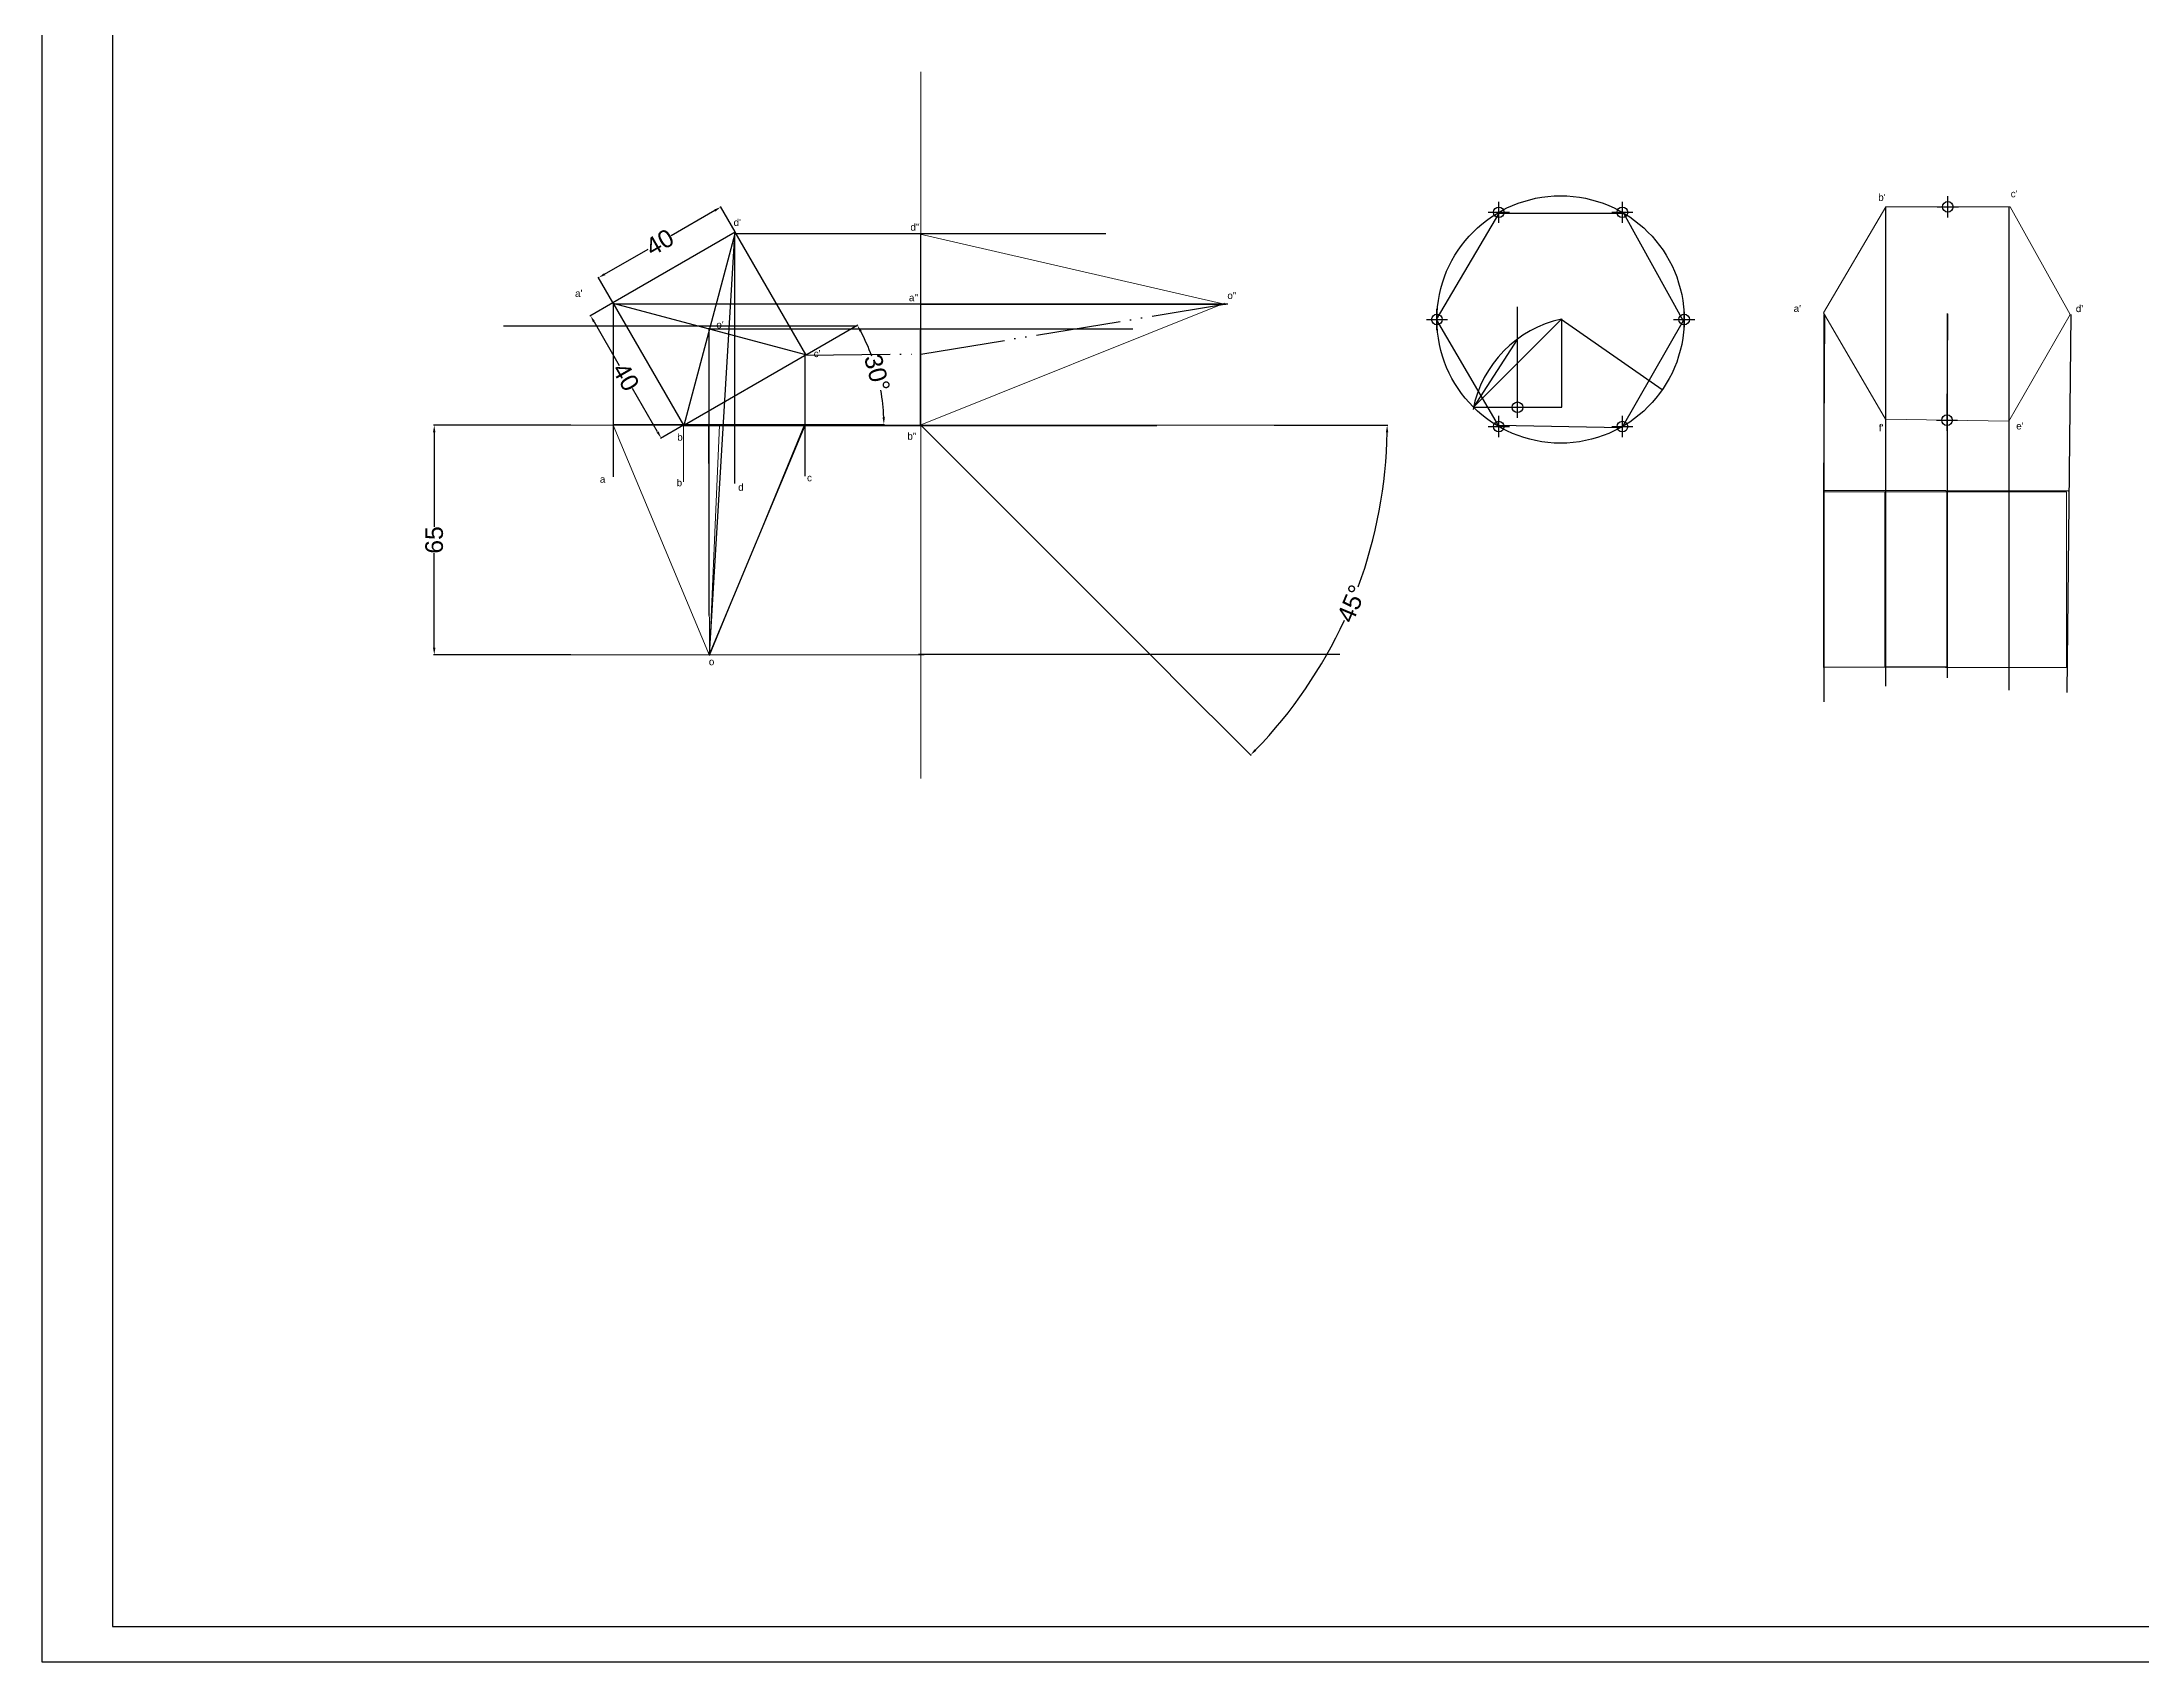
# Model space of a CAD drawing. Header units: millimetres. Extents: x 0 to 1189, y 0 to 841.
# Drawn here: x 0 to 594, y 0 to 458 of the extents above; entities that cross this region are included whole.
import ezdxf

# ---------------------------------------------------------------- set-up
doc = ezdxf.new("R2010")
doc.units = ezdxf.units.MM
doc.header["$PDMODE"] = 34
doc.header["$PDSIZE"] = 3
doc.linetypes.add('ACAD_ISO05W100', pattern=[33, 24, -3, 0, -3, 0, -3])
for name, color, linetype, lineweight in [('DIM LINE', 3, 'Continuous', 15), ('Dimension', 2, 'Continuous', 15), ('Hidden', 3, 'ACAD_ISO05W100', 30), ('object', 1, 'Continuous', 30), ('reference', 7, 'Continuous', 20), ('text', 80, 'Continuous', 5)]:
    doc.layers.add(name, color=color, linetype=linetype, lineweight=lineweight)
doc.styles.get("Standard").update_dxf_attribs({"font": 'arial.ttf', "height": 5})
doc.dimstyles.get("Standard").update_dxf_attribs({"dimtxt": 5, "dimasz": 2, "dimexe": 0.18, "dimexo": 0.0625, "dimgap": 0.09, "dimtad": 0, "dimdec": 0, "dimzin": 0, "dimdsep": 46, "dimtxsty": 'Standard', "dimcen": 0.09, "dimadec": 0, "dimazin": 0, "dimtfac": 1, "dimtdec": 0, "dimtofl": 0, "dimtmove": 0, "dimatfit": 3, "dimfxl": 1, "dimtolj": 1, "dimtzin": 0, "dimarcsym": 0})

# ---------------------------------------------------------------- blocks, each defined once
blk = doc.blocks.new('*D66')
at = {"layer": 'Defpoints', "color": 0, "transparency": 16777216}
for p in [(196.27, 404.61), (157.54, 391.69), (161.63, 384.61)]:
    blk.add_point(p, dxfattribs=at)
at = {"layer": 'Dimension', "color": 0, "lineweight": -2, "transparency": 16777216}
for p, q in [((190.45, 410.69), (178.12, 403.57)), ((196.24, 404.67), (192.09, 411.85)), ((159.27, 392.69), (171.6, 399.81)), ((161.6, 384.67), (157.45, 391.85))]:
    blk.add_line(p, q, dxfattribs=at)
at = {"layer": 'Dimension', "color": 0, "transparency": 16777216}
for points in [[(190.28, 410.98), (190.62, 410.4), (192.18, 411.69)], [(159.11, 392.98), (159.44, 392.4), (157.54, 391.69)]]:
    blk.add_solid(points, dxfattribs=at)
at = {"layer": 'Dimension', "color": 0, "transparency": 16777216, "insert": (174.86, 401.69), "char_height": 5, "attachment_point": 5, "rotation": 30}
blk.add_mtext('\\A1;40', dxfattribs=at)
blk = doc.blocks.new('*D67')
at = {"layer": 'Defpoints', "color": 0, "transparency": 16777216}
for p in [(161.63, 384.61), (175.28, 346.3), (181.63, 349.97)]:
    blk.add_point(p, dxfattribs=at)
at = {"layer": 'Dimension', "color": 0, "lineweight": -2, "transparency": 16777216}
for p, q in [((161.58, 384.58), (155.12, 380.85)), ((156.28, 379.21), (163.4, 366.88)), ((174.28, 348.03), (167.16, 360.36)), ((181.58, 349.94), (175.12, 346.21))]:
    blk.add_line(p, q, dxfattribs=at)
at = {"layer": 'Dimension', "color": 0, "transparency": 16777216}
for points in [[(156.57, 379.38), (155.99, 379.04), (155.28, 380.94)], [(174.57, 348.2), (173.99, 347.87), (175.28, 346.3)]]:
    blk.add_solid(points, dxfattribs=at)
at = {"layer": 'Dimension', "color": 0, "transparency": 16777216, "insert": (165.28, 363.62), "char_height": 5, "attachment_point": 5, "rotation": 300}
blk.add_mtext('\\A1;40', dxfattribs=at)
blk = doc.blocks.new('*D68')
at = {"layer": 'Defpoints', "color": 0, "transparency": 16777216}
for p in [(216.53, 370.05), (237.47, 359.92), (161.56, 350.16), (181.89, 350.05), (215.98, 350.16)]:
    blk.add_point(p, dxfattribs=at)
at = {"layer": 'Dimension', "color": 0, "lineweight": -2, "transparency": 16777216}
for p, q in [((216.59, 370.08), (230.95, 378.37)), ((216.05, 350.16), (238.51, 350.16))]:
    blk.add_line(p, q, dxfattribs=at)
for start, end in [(20.09153, 27.96302), (2.03698, 9.90847)]:
    blk.add_arc((182.07, 350.16), 56.26, start, end, dxfattribs=at)
at = {"layer": 'Dimension', "color": 0, "transparency": 16777216}
for points in [[(231.47, 376.37), (232.05, 376.7), (230.79, 378.28)], [(238.62, 352.16), (237.96, 352.15), (238.33, 350.16)]]:
    blk.add_solid(points, dxfattribs=at)
at = {"layer": 'Dimension', "color": 0, "transparency": 16777216, "insert": (236.41, 364.72), "char_height": 5, "attachment_point": 5, "rotation": 285}
blk.add_mtext('\\A1;30°', dxfattribs=at)
blk = doc.blocks.new('*D69')
at = {"layer": 'Defpoints', "color": 0, "transparency": 16777216}
for p in [(248.75, 349.97), (248.77, 350.01), (348.75, 349.97), (363.12, 283.97), (319.48, 279.3)]:
    blk.add_point(p, dxfattribs=at)
at = {"layer": 'Dimension', "color": 0, "lineweight": -2, "transparency": 16777216}
for p, q in [((348.82, 349.97), (380.98, 349.97)), ((319.52, 279.26), (342.27, 256.51))]:
    blk.add_line(p, q, dxfattribs=at)
for start, end in [(339.7124, 359.13177), (315.86823, 335.2876)]:
    blk.add_arc((248.82, 349.97), 131.98, start, end, dxfattribs=at)
at = {"layer": 'Dimension', "color": 0, "transparency": 16777216}
for points in [[(380.45, 347.97), (381.12, 347.96), (380.8, 349.97)], [(343.78, 257.83), (343.31, 258.3), (342.14, 256.64)]]:
    blk.add_solid(points, dxfattribs=at)
at = {"layer": 'Dimension', "color": 0, "transparency": 16777216, "insert": (370.75, 299.46), "char_height": 5, "attachment_point": 5, "rotation": 67.5}
blk.add_mtext('\\A1;45°', dxfattribs=at)
blk = doc.blocks.new('*D71')
at = {"layer": 'Defpoints', "color": 0, "transparency": 16777216}
for p in [(111.04, 349.97), (149.76, 349.97), (149.76, 284.97)]:
    blk.add_point(p, dxfattribs=at)
at = {"layer": 'Dimension', "color": 0, "lineweight": -2, "transparency": 16777216}
for p, q in [((149.7, 349.97), (110.86, 349.97)), ((111.04, 347.97), (111.04, 321.17)), ((111.04, 286.97), (111.04, 313.77)), ((149.7, 284.97), (110.86, 284.97))]:
    blk.add_line(p, q, dxfattribs=at)
at = {"layer": 'Dimension', "color": 0, "transparency": 16777216}
for points in [[(110.7, 347.97), (111.37, 347.97), (111.04, 349.97)], [(110.7, 286.97), (111.37, 286.97), (111.04, 284.97)]]:
    blk.add_solid(points, dxfattribs=at)
at = {"layer": 'Dimension', "color": 0, "transparency": 16777216, "insert": (111.04, 317.47), "char_height": 5, "attachment_point": 5, "rotation": 90}
blk.add_mtext('\\A1;65', dxfattribs=at)

msp = doc.modelspace()

# ---------------------------------------------------------------- linework, layer by layer
for p, q in [((0, 841), (0, 0)), ((20, 831), (20, 10)), ((521.88, 411.71), (521.88, 276.14)), ((556.82, 411.71), (556.82, 275.02)), ((196.02, 404.32), (196.02, 333.5)), ((394.8, 379.87), (412.67, 410.19)), ((412.36, 409.91), (447.67, 409.91)), ((447.67, 409.91), (464.62, 379.47)), ((188.96, 285.07), (196.12, 403.86)), ((196.26, 404.15), (248.67, 404.15)), ((248.67, 404.15), (301.14, 404.15)), ((161.66, 384.21), (161.66, 335.35)), ((161.74, 384.3), (248.74, 384.3)), ((248.74, 384.3), (335.74, 384.3)), ((417.72, 355), (417.72, 383.49)), ((504.66, 381.29), (504.31, 331.04)), ((504.39, 381.55), (504.4, 381.55)), ((504.39, 381.55), (504.4, 381.55)), ((504.4, 381.25), (504.4, 271.68)), ((539.46, 381.48), (539.29, 351.4)), ((539.38, 381.54), (539.38, 278.49)), ((539.38, 381.48), (539.46, 381.48)), ((539.38, 381.48), (539.46, 381.48)), ((574.38, 381.25), (573.18, 274.28)), ((230.66, 378.01), (130.66, 378.01)), ((188.74, 377.43), (188.74, 296.07)), ((188.8, 377.21), (248.8, 377.21)), ((248.8, 377.21), (308.8, 377.21)), ((412.36, 349.83), (394.8, 379.87)), ((430.22, 380.02), (405.27, 355.04)), ((430.11, 379.94), (458.62, 360.03)), ((430.22, 355.02), (430.22, 380.02)), ((464.62, 379.47), (447.26, 349.23)), ((215.98, 370.14), (215.98, 335.51)), ((417.65, 374.25), (405.24, 355.05)), ((405.22, 355.02), (430.22, 355.02)), ((181.57, 349.87), (248.57, 349.87)), ((188.96, 285.07), (216.01, 349.99)), ((248.57, 349.87), (315.57, 349.87)), ((248.77, 350.01), (319.48, 279.3)), ((447.26, 349.23), (412.36, 349.83)), ((504.3, 331.55), (573.62, 331.42)), ((248.16, 285.12), (367.4, 285.12)), ((504.21, 281.55), (573.52, 281.42)), ((20, 10), (1179, 10)), ((0, 0), (1189, 0))]:
    msp.add_line(p, q)
msp.add_circle((429.9, 379.87), 35)
msp.add_arc((436.95, 348.26), 32.42, 102.00783, 169.09674)
for p in [(412.4, 410.19), (447.4, 410.19), (539.51, 411.75), (394.9, 379.87), (464.9, 379.87), (417.72, 355.02), (412.4, 349.56), (447.4, 349.56), (539.31, 351.37)]:
    msp.add_point(p)
at = {"layer": 'DIM LINE'}
for p, q in [((248.6, 403.97), (335.17, 384.15)), ((248.74, 403.82), (248.6, 350.01)), ((248.74, 384.15), (248.74, 403.82)), ((248.6, 350.01), (334.73, 384.44)), ((335.17, 384.15), (248.74, 384.15)), ((161.56, 350.16), (215.98, 350.16)), ((161.71, 349.99), (188.96, 284.81)), ((181.63, 350.04), (181.63, 333.96)), ((188.96, 284.81), (188.69, 349.97)), ((188.96, 284.81), (215.83, 350.14)), ((188.96, 284.81), (191.8, 349.97))]:
    msp.add_line(p, q, dxfattribs=at)
at = {"layer": 'Dimension'}
for p, q in [((248.75, 349.97), (248.75, 449.97)), ((248.75, 449.97), (248.75, 249.97)), ((504.3, 381.71), (521.96, 411.73)), ((521.86, 411.75), (557.17, 411.75)), ((557.17, 411.75), (574.12, 381.31)), ((521.86, 351.67), (504.3, 381.71)), ((574.12, 381.31), (556.77, 351.07)), ((556.77, 351.07), (521.86, 351.67)), ((248.75, 349.97), (348.75, 349.97)), ((348.75, 349.97), (248.75, 349.97)), ((504.29, 281.51), (504.29, 331.14)), ((504.29, 331.14), (573.16, 331.14)), ((521.71, 281.55), (521.71, 331.13)), ((521.71, 331.13), (521.71, 281.51)), ((556.87, 331.28), (539.21, 331.28)), ((539.21, 331.28), (539.21, 281.55)), ((556.87, 281.4), (556.87, 331.28)), ((573.16, 331.14), (573.16, 281.4)), ((521.71, 281.51), (504.42, 281.51)), ((539.21, 281.55), (521.71, 281.55)), ((573.16, 281.4), (556.87, 281.4))]:
    msp.add_line(p, q, dxfattribs=at)
at = {"layer": 'Hidden'}
for p, q in [((248.77, 370.09), (334.23, 384.07)), ((216.07, 369.78), (248.77, 370.09))]:
    msp.add_line(p, q, dxfattribs=at)
at = {"layer": 'object'}
for p, q in [((196.27, 404.61), (161.63, 384.61)), ((216.27, 369.97), (196.27, 404.61)), ((196.15, 404.13), (181.74, 349.86)), ((161.63, 384.61), (181.63, 349.97)), ((161.63, 384.49), (216.11, 369.95)), ((181.89, 350.05), (216.53, 370.05))]:
    msp.add_line(p, q, dxfattribs=at)
at = {"layer": 'reference'}
for p, q in [((149.76, 349.97), (249.76, 349.97)), ((149.76, 284.97), (249.76, 284.97))]:
    msp.add_line(p, q, dxfattribs=at)

# ---------------------------------------------------------------- texts
at = {"layer": 'text', "char_height": 2, "attachment_point": 1}
for s, insert, width in [("c'", (557.34, 416.45), 3.2705), ("b'", (519.82, 415.42), 3.2705), ("d'", (195.79, 408.33), 3.7287), ("d''", (245.85, 407.01), 3.7287), ("a'", (150.9, 388.26), 6.7116), ("a''", (245.41, 387.05), 6.7116), ("o''", (335.57, 387.65), 3.7287), ("a'", (495.89, 383.98), 3.2705), ("d'", (575.76, 383.95), 3.2705), ("o'", (190.9, 379.38), 3.7287), ("c'", (218.46, 371.22), 3.7287), ("b'", (179.83, 347.58), 3.7287), ("b''", (244.98, 347.85), 3.7287), ("f'", (519.99, 350.24), 3.2705), ("e'", (558.89, 350.75), 3.2705), ('a', (157.92, 335.68), 6.7116), ('b', (179.67, 334.67), 3.7287), ('d', (197.08, 333.41), 3.7287), ('c', (216.57, 336.09), 3.7287), ('o', (188.78, 284.04), 3.7287)]:
    msp.add_mtext(s, dxfattribs=dict(at, insert=insert, width=width))

# ---------------------------------------------------------------- dimensions: what is measured, and where the dimension line sits
at = {"layer": 'Dimension'}
for p1, p2, distance, picture, middle in [((196.27, 404.61), (161.63, 384.61), -8.17, '*D66', (174.86, 401.69)), ((161.63, 384.61), (181.63, 349.97), -7.34, '*D67', (165.28, 363.62))]:
    dim = msp.add_aligned_dim(p1=p1, p2=p2, distance=distance, dimstyle='Standard', dxfattribs=at)
    dim.commit()
    dim.dimension.update_dxf_attribs({"geometry": picture, "text_midpoint": middle})
for base, line1, line2, picture, middle in [((237.47, 359.92), ((161.56, 350.16), (215.98, 350.16)), ((181.89, 350.05), (216.53, 370.05)), '*D68', (236.41, 364.72)), ((363.12, 283.97), ((348.75, 349.97), (248.75, 349.97)), ((248.77, 350.01), (319.48, 279.3)), '*D69', (370.75, 299.46))]:
    dim = msp.add_angular_dim_2l(base=base, line1=line1, line2=line2, dimstyle='Standard', dxfattribs=at)
    dim.commit()
    dim.dimension.update_dxf_attribs({"geometry": picture, "text_midpoint": middle})
dim = msp.add_linear_dim(base=(111.04, 349.97), p1=(149.76, 284.97), p2=(149.76, 349.97), angle=90, dimstyle='Standard', dxfattribs=at)
dim.commit()
dim.dimension.update_dxf_attribs({"geometry": '*D71', "text_midpoint": (111.04, 317.47)})

doc.saveas('drawing.dxf')
